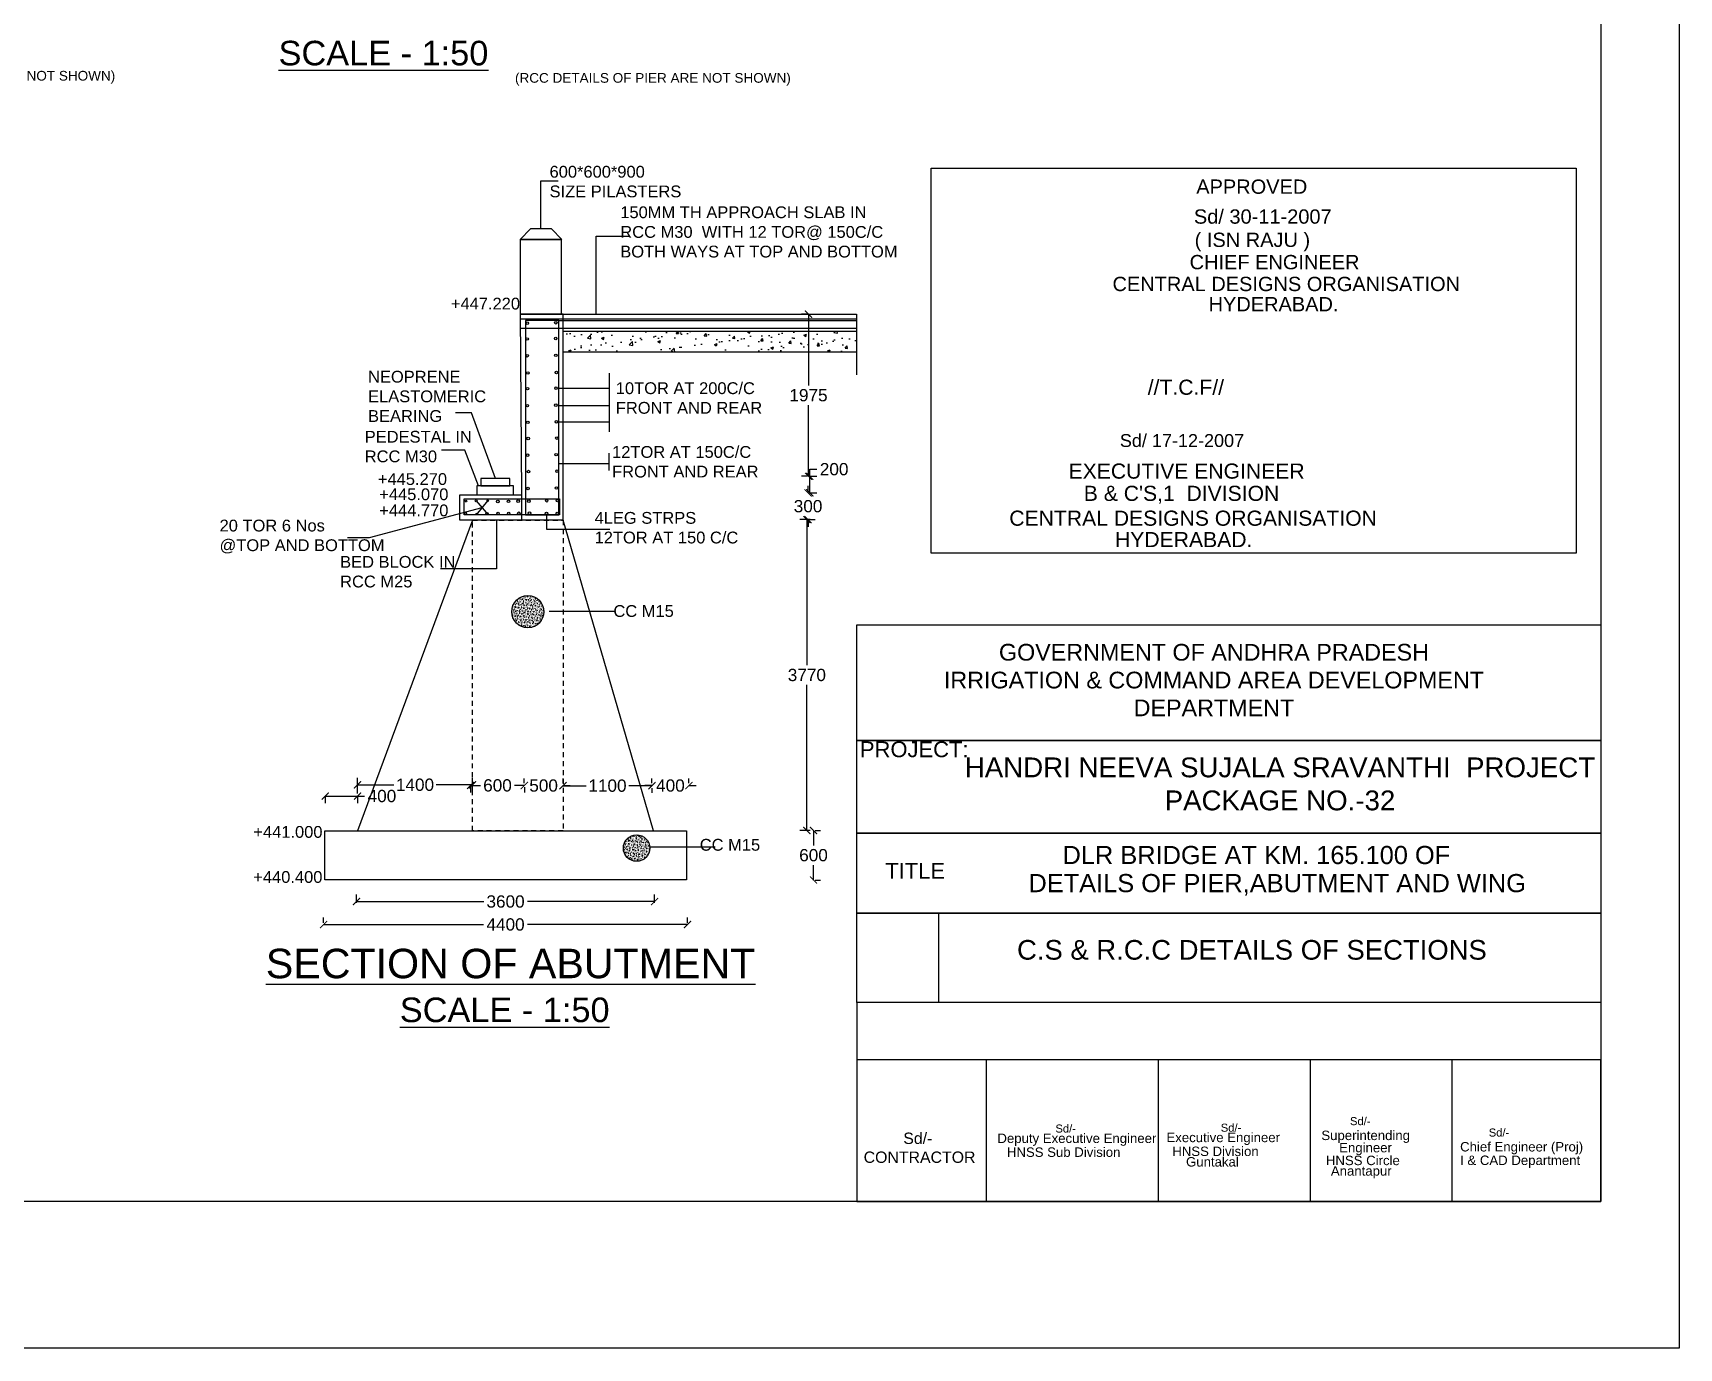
# Model space of a CAD drawing. Header units: inches. Extents: x 0 to 11487, y 0 to 10656.
# Drawn here: x 813.14 to 855.02, y 385.6 to 419.07 of the extents above; entities that cross this region are included whole.
import ezdxf

# ---------------------------------------------------------------- set-up
doc = ezdxf.new("R2010")
doc.units = ezdxf.units.IN
doc.header["$MEASUREMENT"] = 0
doc.linetypes.add('HIDDEN', pattern=[9.525, 6.35, -3.175])
doc.layers.add('DRAWING', color=7, linetype='Continuous')
doc.styles.get("Standard").update_dxf_attribs({"font": 'arial.ttf'})
doc.dimstyles.new('dig', dxfattribs={"dimtxt": 0.3125, "dimasz": 0.18, "dimexe": 0.18, "dimexo": 0.0625, "dimgap": 0.09, "dimtad": 0, "dimtih": 1, "dimtoh": 1, "dimdec": 4, "dimzin": 0, "dimdsep": 46, "dimtxsty": 'Standard', "dimblk": 'ARCHTICK', "dimcen": 0.09, "dimadec": 0, "dimazin": 0, "dimtfac": 1, "dimtdec": 4, "dimtofl": 0, "dimtmove": 0, "dimatfit": 3, "dimldrblk": 'ARCHTICK', "dimfxl": 1, "dimtolj": 1, "dimtzin": 0, "dimarcsym": 0})
picture_1 = doc.add_image_def('image2.jpg', size_in_pixel=(6600, 4835))
pattern_1 = [(50, (0, 0), (0.0717260183, -0.0062752135), [0.0075, -0.0825]), (355, (0, 0), (-0.0138751334, 0.0752192134), [0.006, -0.066]), (100.4514, (0.00598, -0.00052), (0.057850938, 0.068943954), [0.006374019, -0.070114211]), (46.1842, (0, 0.02), (0.106724105, -0.0165519014), [0.01125, -0.12375]), (96.6356, (0.00889, 0.01862), (0.09346627, 0.097411787), [0.009561029, -0.1051713]), (351.1842, (0, 0.02), (0.093466195, 0.09741186), [0.009, -0.099]), (21, (0.01, 0.015), (0.0596907052, -0.040261889), [0.0075, -0.0825]), (326, (0.01, 0.015), (0.024331533, 0.0725150045), [0.006, -0.066]), (71.4514, (0.014974, 0.011645), (0.084022263, 0.0322530497), [0.006374019, -0.070114211]), (37.5, (0, 0), (0.0012159855, 0.0332893854), [0, -0.0652, 0, -0.067, 0, -0.06625]), (7.5, (0, 0), (0.0263069537, 0.0394411712), [0, -0.0382, 0, -0.0637, 0, -0.02525]), (327.5, (-0.0223, 0), (0.0533822436, -0.0022554872), [0, -0.025, 0, -0.078, 0, -0.1035]), (317.5, (-0.0323, 0), (0.058318617, 0.0100104982), [0, -0.0325, 0, -0.0518, 0, -0.0735])]

# ---------------------------------------------------------------- blocks, each defined once
blk = doc.blocks.new('_ArchTick')
at = {"color": 0, "linetype": 'ByBlock', "const_width": 0.15}
blk.add_lwpolyline([(-0.5, -0.5), (0.5, 0.5)], dxfattribs=at)
blk = doc.blocks.new('*D151')
at = {"layer": 'Defpoints', "color": 0, "ltscale": 0.02, "transparency": 16777216}
for p in [(820.575, 399.696), (821.396, 399.696), (821.396, 399.649)]:
    blk.add_point(p, dxfattribs=at)
at = {"layer": 'DRAWING', "color": 0, "lineweight": -2, "ltscale": 0.02, "transparency": 16777216}
for p, q in [((820.575, 399.649), (821.396, 399.649)), ((820.575, 399.633), (820.575, 399.469)), ((821.396, 399.649), (821.576, 399.649)), ((821.396, 399.633), (821.396, 399.469))]:
    blk.add_line(p, q, dxfattribs=at)
at = {"layer": 'DRAWING', "color": 0, "lineweight": -2, "ltscale": 0.02, "transparency": 16777216, "xscale": 0.18, "yscale": 0.18, "zscale": 0.18, "rotation": 180}
blk.add_blockref('_ArchTick', (820.575, 399.649), dxfattribs=at)
at = {"layer": 'DRAWING', "color": 0, "lineweight": -2, "ltscale": 0.02, "transparency": 16777216, "xscale": 0.18, "yscale": 0.18, "zscale": 0.18}
blk.add_blockref('_ArchTick', (821.396, 399.649), dxfattribs=at)
at = {"layer": 'DRAWING', "color": 0, "ltscale": 0.02, "transparency": 16777216, "insert": (822.017, 399.649), "char_height": 0.3125, "attachment_point": 5}
blk.add_mtext('\\A1;400', dxfattribs=at)
blk = doc.blocks.new('*D152')
at = {"layer": 'Defpoints', "color": 0, "ltscale": 0.02, "transparency": 16777216}
for p in [(821.396, 399.649), (824.32, 399.936), (824.32, 399.649)]:
    blk.add_point(p, dxfattribs=at)
at = {"layer": 'DRAWING', "color": 0, "lineweight": -2, "ltscale": 0.02, "transparency": 16777216}
for p, q in [((821.396, 399.711), (821.396, 400.116)), ((824.32, 399.711), (824.32, 400.116)), ((821.396, 399.936), (822.317, 399.936)), ((824.32, 399.936), (823.399, 399.936))]:
    blk.add_line(p, q, dxfattribs=at)
at = {"layer": 'DRAWING', "color": 0, "lineweight": -2, "ltscale": 0.02, "transparency": 16777216, "xscale": 0.18, "yscale": 0.18, "zscale": 0.18, "rotation": 180}
blk.add_blockref('_ArchTick', (821.396, 399.936), dxfattribs=at)
at = {"layer": 'DRAWING', "color": 0, "lineweight": -2, "ltscale": 0.02, "transparency": 16777216, "xscale": 0.18, "yscale": 0.18, "zscale": 0.18}
blk.add_blockref('_ArchTick', (824.32, 399.936), dxfattribs=at)
at = {"layer": 'DRAWING', "color": 0, "ltscale": 0.02, "transparency": 16777216, "insert": (822.858, 399.936), "char_height": 0.3125, "attachment_point": 5}
blk.add_mtext('\\A1;1400', dxfattribs=at)
blk = doc.blocks.new('*D153')
at = {"layer": 'Defpoints', "color": 0, "ltscale": 0.02, "transparency": 16777216}
for p in [(824.273, 399.936), (825.641, 399.936), (825.641, 399.92)]:
    blk.add_point(p, dxfattribs=at)
at = {"layer": 'DRAWING', "color": 0, "lineweight": -2, "ltscale": 0.02, "transparency": 16777216}
for p, q in [((824.273, 399.92), (824.521, 399.92)), ((824.273, 399.873), (824.273, 399.74)), ((825.641, 399.92), (825.392, 399.92)), ((825.641, 399.873), (825.641, 399.74))]:
    blk.add_line(p, q, dxfattribs=at)
at = {"layer": 'DRAWING', "color": 0, "lineweight": -2, "ltscale": 0.02, "transparency": 16777216, "xscale": 0.18, "yscale": 0.18, "zscale": 0.18, "rotation": 180}
blk.add_blockref('_ArchTick', (824.273, 399.92), dxfattribs=at)
at = {"layer": 'DRAWING', "color": 0, "lineweight": -2, "ltscale": 0.02, "transparency": 16777216, "xscale": 0.18, "yscale": 0.18, "zscale": 0.18}
blk.add_blockref('_ArchTick', (825.641, 399.92), dxfattribs=at)
at = {"layer": 'DRAWING', "color": 0, "ltscale": 0.02, "transparency": 16777216, "insert": (824.957, 399.92), "char_height": 0.3125, "attachment_point": 5}
blk.add_mtext('\\A1;600', dxfattribs=at)
blk = doc.blocks.new('*D154')
at = {"layer": 'Defpoints', "color": 0, "ltscale": 0.02, "transparency": 16777216}
for p in [(825.636, 399.916), (826.624, 399.916), (826.624, 399.916)]:
    blk.add_point(p, dxfattribs=at)
at = {"layer": 'DRAWING', "color": 0, "lineweight": -2, "ltscale": 0.02, "transparency": 16777216}
for p, q in [((825.636, 399.978), (825.636, 400.096)), ((826.624, 399.978), (826.624, 400.096)), ((825.636, 399.916), (825.456, 399.916)), ((826.624, 399.916), (826.804, 399.916))]:
    blk.add_line(p, q, dxfattribs=at)
at = {"layer": 'DRAWING', "color": 0, "lineweight": -2, "ltscale": 0.02, "transparency": 16777216, "xscale": 0.18, "yscale": 0.18, "zscale": 0.18}
blk.add_blockref('_ArchTick', (825.636, 399.916), dxfattribs=at)
at = {"layer": 'DRAWING', "color": 0, "lineweight": -2, "ltscale": 0.02, "transparency": 16777216, "xscale": 0.18, "yscale": 0.18, "zscale": 0.18, "rotation": 180}
blk.add_blockref('_ArchTick', (826.624, 399.916), dxfattribs=at)
at = {"layer": 'DRAWING', "color": 0, "ltscale": 0.02, "transparency": 16777216, "insert": (826.13, 399.916), "char_height": 0.3125, "attachment_point": 5}
blk.add_mtext('\\A1;500', dxfattribs=at)
blk = doc.blocks.new('*D155')
at = {"layer": 'Defpoints', "color": 0, "ltscale": 0.02, "transparency": 16777216}
for p in [(826.624, 399.916), (828.886, 399.916), (828.886, 399.913)]:
    blk.add_point(p, dxfattribs=at)
at = {"layer": 'DRAWING', "color": 0, "lineweight": -2, "ltscale": 0.02, "transparency": 16777216}
for p, q in [((826.624, 399.913), (827.214, 399.913)), ((826.624, 399.853), (826.624, 399.733)), ((828.886, 399.913), (828.296, 399.913)), ((828.886, 399.853), (828.886, 399.733))]:
    blk.add_line(p, q, dxfattribs=at)
at = {"layer": 'DRAWING', "color": 0, "lineweight": -2, "ltscale": 0.02, "transparency": 16777216, "xscale": 0.18, "yscale": 0.18, "zscale": 0.18, "rotation": 180}
blk.add_blockref('_ArchTick', (826.624, 399.913), dxfattribs=at)
at = {"layer": 'DRAWING', "color": 0, "lineweight": -2, "ltscale": 0.02, "transparency": 16777216, "xscale": 0.18, "yscale": 0.18, "zscale": 0.18}
blk.add_blockref('_ArchTick', (828.886, 399.913), dxfattribs=at)
at = {"layer": 'DRAWING', "color": 0, "ltscale": 0.02, "transparency": 16777216, "insert": (827.755, 399.913), "char_height": 0.3125, "attachment_point": 5}
blk.add_mtext('\\A1;1100', dxfattribs=at)
blk = doc.blocks.new('*D156')
at = {"layer": 'Defpoints', "color": 0, "ltscale": 0.02, "transparency": 16777216}
for p in [(828.886, 399.913), (829.829, 399.916), (829.829, 399.913)]:
    blk.add_point(p, dxfattribs=at)
at = {"layer": 'DRAWING', "color": 0, "lineweight": -2, "ltscale": 0.02, "transparency": 16777216}
for p, q in [((828.886, 399.975), (828.886, 400.096)), ((829.829, 399.975), (829.829, 400.096)), ((828.886, 399.916), (828.706, 399.916)), ((829.829, 399.916), (830.009, 399.916))]:
    blk.add_line(p, q, dxfattribs=at)
at = {"layer": 'DRAWING', "color": 0, "lineweight": -2, "ltscale": 0.02, "transparency": 16777216, "xscale": 0.18, "yscale": 0.18, "zscale": 0.18}
blk.add_blockref('_ArchTick', (828.886, 399.916), dxfattribs=at)
at = {"layer": 'DRAWING', "color": 0, "lineweight": -2, "ltscale": 0.02, "transparency": 16777216, "xscale": 0.18, "yscale": 0.18, "zscale": 0.18, "rotation": 180}
blk.add_blockref('_ArchTick', (829.829, 399.916), dxfattribs=at)
at = {"layer": 'DRAWING', "color": 0, "ltscale": 0.02, "transparency": 16777216, "insert": (829.357, 399.916), "char_height": 0.3125, "attachment_point": 5}
blk.add_mtext('\\A1;400', dxfattribs=at)
blk = doc.blocks.new('*D157')
at = {"layer": 'Defpoints', "color": 0, "ltscale": 0.02, "transparency": 16777216}
for p in [(821.37, 396.874), (828.955, 396.965), (828.955, 396.874)]:
    blk.add_point(p, dxfattribs=at)
at = {"layer": 'DRAWING', "color": 0, "lineweight": -2, "ltscale": 0.02, "transparency": 16777216}
for p, q in [((821.37, 396.937), (821.37, 397.145)), ((828.955, 396.937), (828.955, 397.145)), ((821.37, 396.965), (824.606, 396.965)), ((828.955, 396.965), (825.718, 396.965))]:
    blk.add_line(p, q, dxfattribs=at)
at = {"layer": 'DRAWING', "color": 0, "lineweight": -2, "ltscale": 0.02, "transparency": 16777216, "xscale": 0.18, "yscale": 0.18, "zscale": 0.18, "rotation": 180}
blk.add_blockref('_ArchTick', (821.37, 396.965), dxfattribs=at)
at = {"layer": 'DRAWING', "color": 0, "lineweight": -2, "ltscale": 0.02, "transparency": 16777216, "xscale": 0.18, "yscale": 0.18, "zscale": 0.18}
blk.add_blockref('_ArchTick', (828.955, 396.965), dxfattribs=at)
at = {"layer": 'DRAWING', "color": 0, "ltscale": 0.02, "transparency": 16777216, "insert": (825.162, 396.965), "char_height": 0.3125, "attachment_point": 5}
blk.add_mtext('\\A1;3600', dxfattribs=at)
blk = doc.blocks.new('*D158')
at = {"layer": 'Defpoints', "color": 0, "ltscale": 0.02, "transparency": 16777216}
for p in [(820.532, 396.361), (829.791, 396.381), (829.791, 396.361)]:
    blk.add_point(p, dxfattribs=at)
at = {"layer": 'DRAWING', "color": 0, "lineweight": -2, "ltscale": 0.02, "transparency": 16777216}
for p, q in [((820.532, 396.423), (820.532, 396.561)), ((820.532, 396.381), (824.599, 396.381)), ((829.791, 396.381), (825.724, 396.381)), ((829.791, 396.423), (829.791, 396.561))]:
    blk.add_line(p, q, dxfattribs=at)
at = {"layer": 'DRAWING', "color": 0, "lineweight": -2, "ltscale": 0.02, "transparency": 16777216, "xscale": 0.18, "yscale": 0.18, "zscale": 0.18, "rotation": 180}
blk.add_blockref('_ArchTick', (820.532, 396.381), dxfattribs=at)
at = {"layer": 'DRAWING', "color": 0, "lineweight": -2, "ltscale": 0.02, "transparency": 16777216, "xscale": 0.18, "yscale": 0.18, "zscale": 0.18}
blk.add_blockref('_ArchTick', (829.791, 396.381), dxfattribs=at)
at = {"layer": 'DRAWING', "color": 0, "ltscale": 0.02, "transparency": 16777216, "insert": (825.162, 396.381), "char_height": 0.3125, "attachment_point": 5}
blk.add_mtext('\\A1;4400', dxfattribs=at)
blk = doc.blocks.new('*D159')
at = {"layer": 'Defpoints', "color": 0, "ltscale": 0.02, "transparency": 16777216}
for p in [(832.974, 398.775), (832.997, 398.775), (832.974, 397.513)]:
    blk.add_point(p, dxfattribs=at)
at = {"layer": 'DRAWING', "color": 0, "lineweight": -2, "ltscale": 0.02, "transparency": 16777216}
for p, q in [((832.997, 398.775), (832.997, 398.393)), ((833.036, 398.775), (833.177, 398.775)), ((832.997, 397.513), (832.997, 397.894)), ((833.036, 397.513), (833.177, 397.513))]:
    blk.add_line(p, q, dxfattribs=at)
at = {"layer": 'DRAWING', "color": 0, "lineweight": -2, "ltscale": 0.02, "transparency": 16777216, "xscale": 0.18, "yscale": 0.18, "zscale": 0.18}
for p, rotation in [((832.997, 398.775), 90), ((832.997, 397.513), 270)]:
    blk.add_blockref('_ArchTick', p, dxfattribs=dict(at, rotation=rotation))
at = {"layer": 'DRAWING', "color": 0, "ltscale": 0.02, "transparency": 16777216, "insert": (832.997, 398.144), "char_height": 0.3125, "attachment_point": 5}
blk.add_mtext('\\A1;600', dxfattribs=at)
blk = doc.blocks.new('*D160')
at = {"layer": 'Defpoints', "color": 0, "ltscale": 0.02, "transparency": 16777216}
for p in [(832.828, 406.684), (832.974, 406.684), (832.974, 398.775)]:
    blk.add_point(p, dxfattribs=at)
at = {"layer": 'DRAWING', "color": 0, "lineweight": -2, "ltscale": 0.02, "transparency": 16777216}
for p, q in [((832.911, 406.684), (832.648, 406.684)), ((832.828, 406.684), (832.828, 402.979)), ((832.828, 398.775), (832.828, 402.48)), ((832.911, 398.775), (832.648, 398.775))]:
    blk.add_line(p, q, dxfattribs=at)
at = {"layer": 'DRAWING', "color": 0, "lineweight": -2, "ltscale": 0.02, "transparency": 16777216, "xscale": 0.18, "yscale": 0.18, "zscale": 0.18}
for p, rotation in [((832.828, 406.684), 90), ((832.828, 398.775), 270)]:
    blk.add_blockref('_ArchTick', p, dxfattribs=dict(at, rotation=rotation))
at = {"layer": 'DRAWING', "color": 0, "ltscale": 0.02, "transparency": 16777216, "insert": (832.828, 402.729), "char_height": 0.3125, "attachment_point": 5}
blk.add_mtext('\\A1;3770', dxfattribs=at)
blk = doc.blocks.new('*D161')
at = {"layer": 'Defpoints', "color": 0, "ltscale": 0.02, "transparency": 16777216}
for p in [(832.828, 407.364), (832.859, 407.364), (832.828, 406.684)]:
    blk.add_point(p, dxfattribs=at)
at = {"layer": 'DRAWING', "color": 0, "lineweight": -2, "ltscale": 0.02, "transparency": 16777216}
for p, q in [((832.859, 407.364), (832.859, 407.544)), ((832.891, 407.364), (833.039, 407.364)), ((832.859, 406.684), (832.859, 406.504)), ((832.891, 406.684), (833.039, 406.684))]:
    blk.add_line(p, q, dxfattribs=at)
at = {"layer": 'DRAWING', "color": 0, "lineweight": -2, "ltscale": 0.02, "transparency": 16777216, "xscale": 0.18, "yscale": 0.18, "zscale": 0.18}
for p, rotation in [((832.859, 407.364), 270), ((832.859, 406.684), 90)]:
    blk.add_blockref('_ArchTick', p, dxfattribs=dict(at, rotation=rotation))
at = {"layer": 'DRAWING', "color": 0, "ltscale": 0.02, "transparency": 16777216, "insert": (832.859, 407.024), "char_height": 0.3125, "attachment_point": 5}
blk.add_mtext('\\A1;300', dxfattribs=at)
blk = doc.blocks.new('*D162')
at = {"layer": 'Defpoints', "color": 0, "ltscale": 0.02, "transparency": 16777216}
for p in [(832.828, 407.786), (832.904, 407.786), (832.828, 407.364)]:
    blk.add_point(p, dxfattribs=at)
at = {"layer": 'DRAWING', "color": 0, "lineweight": -2, "ltscale": 0.02, "transparency": 16777216}
for p, q in [((832.904, 407.786), (832.904, 407.966)), ((832.904, 407.966), (833.084, 407.966)), ((832.891, 407.786), (833.084, 407.786)), ((832.904, 407.364), (832.904, 407.786)), ((832.891, 407.364), (833.084, 407.364))]:
    blk.add_line(p, q, dxfattribs=at)
at = {"layer": 'DRAWING', "color": 0, "lineweight": -2, "ltscale": 0.02, "transparency": 16777216, "xscale": 0.18, "yscale": 0.18, "zscale": 0.18}
for p, rotation in [((832.904, 407.786), 90), ((832.904, 407.364), 270)]:
    blk.add_blockref('_ArchTick', p, dxfattribs=dict(at, rotation=rotation))
at = {"layer": 'DRAWING', "color": 0, "ltscale": 0.02, "transparency": 16777216, "insert": (833.522, 407.966), "char_height": 0.3125, "attachment_point": 5}
blk.add_mtext('\\A1;200', dxfattribs=at)
blk = doc.blocks.new('*D163')
at = {"layer": 'Defpoints', "color": 0, "ltscale": 0.02, "transparency": 16777216}
for p in [(832.87, 411.91), (832.904, 411.91), (832.904, 407.786)]:
    blk.add_point(p, dxfattribs=at)
at = {"layer": 'DRAWING', "color": 0, "lineweight": -2, "ltscale": 0.02, "transparency": 16777216}
for p, q in [((832.842, 411.91), (832.69, 411.91)), ((832.87, 411.91), (832.87, 410.098)), ((832.87, 407.786), (832.87, 409.599)), ((832.842, 407.786), (832.69, 407.786))]:
    blk.add_line(p, q, dxfattribs=at)
at = {"layer": 'DRAWING', "color": 0, "lineweight": -2, "ltscale": 0.02, "transparency": 16777216, "xscale": 0.18, "yscale": 0.18, "zscale": 0.18}
for p, rotation in [((832.87, 411.91), 90), ((832.87, 407.786), 270)]:
    blk.add_blockref('_ArchTick', p, dxfattribs=dict(at, rotation=rotation))
at = {"layer": 'DRAWING', "color": 0, "ltscale": 0.02, "transparency": 16777216, "insert": (832.87, 409.848), "char_height": 0.3125, "attachment_point": 5}
blk.add_mtext('\\A1;1975', dxfattribs=at)

msp = doc.modelspace()

# ---------------------------------------------------------------- hatches: boundary and pattern name
at = {"layer": 'DRAWING', "ltscale": 0.02}
h = msp.add_hatch(dxfattribs=at)
h.set_pattern_fill('AR-CONC', color=256, scale=0.1, style=0)
h.set_pattern_definition([(50, (0, 0), (0.7172602, -0.06275213), [0.075, -0.825]), (355, (0, 0), (-0.13875133, 0.75219213), [0.06, -0.66]), (100.4514, (0.0598, -0.0052), (0.5785094, 0.68943954), [0.0637402, -0.7011421]), (46.1842, (0, 0.2), (1.06724105, -0.165519), [0.1125, -1.2375]), (96.6356, (0.0889, 0.1862), (0.9346627, 0.9741179), [0.0956103, -1.051713]), (351.1842, (0, 0.2), (0.934662, 0.9741186), [0.09, -0.99]), (21, (0.1, 0.15), (0.59690705, -0.4026189), [0.075, -0.825]), (326, (0.1, 0.15), (0.24331533, 0.72515005), [0.06, -0.66]), (71.4514, (0.14974, 0.11645), (0.84022263, 0.3225305), [0.0637402, -0.7011421]), (37.5, (0, 0), (0.012159855, 0.332893854), [0, -0.652, 0, -0.67, 0, -0.6625]), (7.5, (0, 0), (0.26306954, 0.39441171), [0, -0.382, 0, -0.637, 0, -0.2525]), (327.5, (-0.223, 0), (0.53382244, -0.02255487), [0, -0.25, 0, -0.78, 0, -1.035]), (317.5, (-0.323, 0), (0.58318617, 0.10010498), [0, -0.325, 0, -0.518, 0, -0.735])])
h.paths.add_polyline_path([(834.09468, 411.48199), (826.62458, 411.48199), (826.62458, 410.95197), (834.09468, 410.95197)])
h = msp.add_hatch(dxfattribs=at)
h.set_pattern_fill('AR-CONC', color=256, scale=0.01, style=0)
h.set_pattern_definition(pattern_1)
h.paths.add_polyline_path([(825.31907, 404.3417, 1), (826.13773, 404.3417, 1)])
h = msp.add_hatch(dxfattribs=at)
h.set_pattern_fill('AR-CONC', color=256, scale=0.01, style=0)
h.set_pattern_definition(pattern_1)
h.paths.add_polyline_path([(828.15994, 398.32697, 1), (828.83363, 398.32697, 1)])

# ---------------------------------------------------------------- linework, layer by layer
for points in [[(764.09432, 447.37058), (853.0275, 447.37058), (853.0275, 389.33684), (764.09432, 389.33684)], [(835.98985, 415.624), (852.40027, 415.624), (852.40027, 405.8276), (835.98985, 405.8276)], [(825.53601, 413.81179), (826.59029, 413.81179), (826.32873, 414.08032), (825.79825, 414.08032)], [(825.53601, 411.90998), (826.58513, 411.90998), (826.58513, 413.81179), (825.53601, 413.81179)], [(825.66645, 406.80406), (826.51681, 406.80406), (826.51681, 411.75052), (825.66645, 411.75052)], [(824.42865, 407.31541), (825.36821, 407.31541), (825.36821, 407.54429), (824.42865, 407.54429)], [(824.53642, 407.54429), (825.26913, 407.54429), (825.26913, 407.73369), (824.53642, 407.73369)], [(824.10594, 407.21165), (826.53162, 407.21165), (826.53162, 406.80406), (824.10594, 406.80406)], [(821.39178, 398.76654), (828.92947, 398.76654), (826.62458, 406.66783), (824.31969, 406.66783)], [(834.10319, 404.0039), (853.0275, 404.0039), (853.0275, 401.06568), (834.10319, 401.06568)], [(834.10319, 401.06568), (853.0275, 401.06568), (853.0275, 398.70599), (834.10319, 398.70599)], [(820.56269, 398.76654), (829.76456, 398.76654), (829.76456, 397.51993), (820.56269, 397.51993)], [(834.10319, 398.70599), (853.0275, 398.70599), (853.0275, 396.67037), (834.10319, 396.67037)], [(834.10319, 396.67037), (853.0275, 396.67037), (853.0275, 394.39931), (834.10319, 394.39931)], [(834.10319, 389.33684), (853.0275, 389.33684), (853.0275, 392.9412), (834.10319, 392.9412)]]:
    msp.add_lwpolyline(points, close=True, dxfattribs=at)
for points in [[(826.06349, 414.08032), (826.06349, 415.30492), (826.49877, 415.30492)], [(827.47023, 411.90998), (827.47023, 413.89608), (828.31851, 413.89608)], [(826.62458, 406.66783), (826.62458, 411.90998), (825.53601, 411.90998), (825.5667, 407.31541)], [(825.53601, 411.90998), (834.09468, 411.90998)], [(825.53677, 411.79622), (834.09544, 411.79622)], [(826.51681, 411.75052), (834.09468, 411.75052)], [(834.09468, 411.90998), (834.09468, 410.3679)], [(825.53677, 411.55213), (834.09544, 411.55213)], [(825.53677, 411.48199), (825.53887, 411.48199)], [(826.62458, 411.48199), (834.09544, 411.48199)], [(825.53677, 410.95197), (825.54241, 410.95197)], [(826.62458, 410.95197), (834.09544, 410.95197)], [(826.51681, 410.03154), (827.79455, 410.03154)], [(827.79596, 410.41015), (827.79596, 408.92018)], [(824.90277, 407.73369), (824.29967, 409.40441), (823.88456, 409.40441)], [(826.51681, 409.58389), (827.81256, 409.58389)], [(826.48738, 409.17206), (827.79758, 409.17206)], [(824.47359, 407.54429), (824.12743, 408.45245), (823.53105, 408.45245)], [(827.79383, 408.37797), (827.79383, 407.93364)], [(826.51681, 408.1088), (827.80241, 408.1088)], [(824.31969, 406.66783), (823.99794, 406.66783), (823.99794, 407.31541), (825.5667, 407.31541), (825.5667, 406.66783)], [(824.41288, 407.16406), (824.71618, 406.80406)], [(824.70686, 407.16406), (824.41748, 406.80406)], [(824.56217, 406.98406), (821.69251, 406.21959), (821.13874, 406.21959)], [(826.2051, 406.81068), (826.2051, 406.44337), (827.81874, 406.44337)], [(824.93071, 406.66783), (824.93071, 405.43531), (823.50973, 405.43531)], [(826.27467, 404.35144), (827.95258, 404.35144)], [(828.83247, 398.35498), (830.49106, 398.35498)], [(836.17604, 396.67037), (836.17604, 394.39931)], [(834.10319, 394.39931), (834.10319, 392.9412)], [(837.39192, 392.9412), (837.39192, 389.33684)], [(841.76705, 392.9412), (841.76705, 389.33684)], [(845.63678, 392.9412), (845.63678, 389.33684)], [(849.23817, 392.9412), (849.23817, 389.33684)]]:
    msp.add_lwpolyline(points, dxfattribs=at)
at = {"layer": 'DRAWING', "linetype": 'HIDDEN', "ltscale": 0.02}
msp.add_lwpolyline([(824.31969, 406.66783), (826.62436, 406.66783), (826.62436, 398.76654), (824.31969, 398.76654)], close=True, dxfattribs=at)
at = {"layer": 'DRAWING', "ltscale": 0.02}
for centre, radius in [((825.71498, 411.68209), 0.03195), ((826.44079, 411.69338), 0.03195), ((825.71161, 411.28048), 0.03195), ((826.43742, 411.29177), 0.03195), ((825.71509, 410.85344), 0.03195), ((826.4409, 410.86473), 0.03195), ((826.45431, 410.4263), 0.03195), ((825.72166, 410.018), 0.03195), ((825.7285, 410.41502), 0.03195), ((826.44746, 410.02929), 0.03195), ((825.71638, 409.58476), 0.03195), ((826.44219, 409.59604), 0.03195), ((825.72962, 409.16077), 0.03195), ((826.45543, 409.17206), 0.03195), ((825.73765, 408.7472), 0.03195), ((826.46345, 408.75849), 0.03195), ((825.72441, 408.32455), 0.03195), ((826.45021, 408.33584), 0.03195), ((825.74561, 407.9064), 0.03195), ((826.47142, 407.91769), 0.03195), ((826.45908, 407.48752), 0.03195), ((824.14976, 407.15724), 0.02369), ((824.41288, 407.16406), 0.0259), ((824.70686, 407.16406), 0.02285), ((824.96527, 407.1465), 0.03278), ((825.23709, 407.14814), 0.03195), ((825.4826, 407.15307), 0.03278), ((825.73327, 407.47623), 0.03195), ((825.75442, 407.15471), 0.03195), ((826.20841, 407.16436), 0.03278), ((826.48023, 407.166), 0.03195), ((824.14566, 406.84493), 0.02603), ((824.43464, 406.82541), 0.02371), ((824.69185, 406.83294), 0.02824), ((824.97021, 406.84205), 0.03278), ((825.24203, 406.84369), 0.03195), ((825.49909, 406.84535), 0.03278), ((825.77091, 406.84699), 0.03195), ((826.2051, 406.84346), 0.03278), ((826.47692, 406.8451), 0.03195), ((825.7284, 404.3417), 0.40933), ((828.49679, 398.32697), 0.33685)]:
    msp.add_circle(centre, radius, dxfattribs=at)

# ---------------------------------------------------------------- texts
at = {"layer": 'DRAWING'}
for s, height, p in [('%%USCALE - 1:50', 0.625, (819.38704, 418.24271)), (' APPROVED', 0.363949, (842.59434, 414.97447)), ('Sd/ 30-11-2007', 0.3639492, (842.67531, 414.21402)), ('( ISN RAJU )', 0.3639492, (842.69535, 413.62194)), ('CHIEF ENGINEER', 0.3639492, (842.56645, 413.05402)), ('CENTRAL DESIGNS ORGANISATION', 0.3639492, (840.60493, 412.49836)), ('HYDERABAD.', 0.363949, (843.04912, 411.98349)), ('//T.C.F//', 0.385016, (841.50081, 409.86007)), ('Sd/ 17-12-2007', 0.3283288, (840.79191, 408.53192)), ('EXECUTIVE ENGINEER', 0.3850165, (839.48652, 407.72636)), ("B & C'S,1  DIVISION", 0.3850165, (839.8741, 407.16037)), ('CENTRAL DESIGNS ORGANISATION', 0.3850165, (837.97791, 406.52786)), ('HYDERABAD.', 0.385016, (840.66794, 405.98319)), ('DLR BRIDGE AT KM. 165.100 OF', 0.462, (839.33354, 397.91899)), ('%%USECTION OF ABUTMENT', 0.75, (819.06275, 395.01441)), ('%%USCALE - 1:50', 0.625, (822.47115, 393.89749)), ('Sd/-', 0.204664, (839.15113, 391.08737)), ('Sd/-', 0.204664, (843.35871, 391.1087)), ('Sd/-', 0.204664, (846.64594, 391.27578)), ('Sd/-', 0.204664, (850.17612, 390.98553)), ('Deputy Executive Engineer', 0.24, (837.67646, 390.82179)), (' Executive Engineer', 0.24, (841.88403, 390.84312)), ('Superintending ', 0.24, (845.91826, 390.89639)), ('Chief Engineer (Proj)', 0.24, (849.44844, 390.60614)), ('HNSS Sub Division', 0.24, (837.91805, 390.46897)), ('HNSS Division', 0.24, (842.12563, 390.49031)), ('Guntakal', 0.24, (842.47556, 390.22324)), ('HNSS Circle', 0.24, (846.03352, 390.25831)), ('I & CAD Department', 0.24, (849.44851, 390.26208)), ('Anantapur', 0.24, (846.16067, 389.99125))]:
    msp.add_text(s, height=height, dxfattribs=at).set_placement(p)
at = {"layer": 'DRAWING', "ltscale": 0.02}
for p in [(808.21397, 417.85519), (825.40239, 417.80051)]:
    msp.add_text('(RCC DETAILS OF PIER ARE NOT SHOWN)', height=0.2463756, dxfattribs=at).set_placement(p)
at = {"layer": 'DRAWING'}
for s, insert, char_height, width, attachment_point in [('600*600*900\\PSIZE PILASTERS', (826.28165, 415.68538), 0.3, 3.3349236, 1), ('150MM TH APPROACH SLAB IN RCC M30  WITH 12 TOR@ 150C/C BOTH WAYS AT TOP AND BOTTOM', (828.08135, 414.65462), 0.3, 7.1244813, 1), ('+447.220', (823.7708, 412.33062), 0.3, 1.7426317, 1), ('NEOPRENE ELASTOMERIC BEARING', (821.66405, 410.47078), 0.3, 2.9170529, 1), ('10TOR AT 200C/C\\PFRONT AND REAR', (827.96736, 410.17839), 0.3, 3.7059332, 1), ('PEDESTAL IN\\PRCC M30', (821.57941, 408.94296), 0.3, 2.6935866, 1), ('12TOR AT 150C/C\\PFRONT AND REAR', (827.87335, 408.5558), 0.3, 3.7059332, 1), ('+445.270', (821.91363, 407.86565), 0.3, 1.7426317, 1), ('+445.070', (821.94882, 407.47894), 0.3, 1.7426317, 1), ('20 TOR 6 Nos\\P@TOP AND BOTTOM', (817.88594, 406.68281), 0.3, 4.2859945, 1), ('+444.770', (821.94882, 407.06883), 0.3, 1.7426317, 1), ('4LEG STRPS \\P12TOR AT 150 C/C', (827.42782, 406.87835), 0.3, 3.6431091, 1), ('BED BLOCK IN\\PRCC M25', (820.9533, 405.75898), 0.3, 2.9031364, 1), ('CC M15', (827.90623, 404.50808), 0.3, 1.5232592, 1), ('HANDRI NEEVA SUJALA SRAVANTHI  PROJECT\\PPACKAGE NO.-32', (844.86559, 400.63148), 0.504, 21.6, 2), ('+441.000', (818.74525, 398.88785), 0.3, 1.7426317, 1), ('CC M15', (830.10333, 398.55946), 0.3, 1.5232592, 1), ('+440.400', (818.74332, 397.74106), 0.3, 1.7426317, 1), ('DETAILS OF PIER,ABUTMENT AND WING', (838.46645, 397.66617), 0.462, 17.0642321, 1), ('Engineer', (846.37179, 390.82427), 0.24, 1.3861719, 1)]:
    msp.add_mtext(s, dxfattribs=dict(at, insert=insert, char_height=char_height, width=width, attachment_point=attachment_point))
at = {"layer": 'DRAWING', "color": 7}
for s, insert, char_height, width, attachment_point in [('GOVERNMENT OF ANDHRA PRADESH\\PIRRIGATION & COMMAND AREA DEVELOPMENT DEPARTMENT', (843.18546, 402.60164), 0.4246452, 16.3215524, 5), ('PROJECT:', (834.17818, 401.0393), 0.4, 3.2509072, 1), ('TITLE', (834.82282, 397.94845), 0.4, 3.2509072, 1), ('C.S & R.C.C DETAILS OF SECTIONS', (838.17518, 395.98708), 0.5, 15.2413574, 1), ('         Sd/-\\PCONTRACTOR', (834.27287, 390.69914), 0.2887587, 4.2990256, 4)]:
    msp.add_mtext(s, dxfattribs=dict(at, insert=insert, char_height=char_height, width=width, attachment_point=attachment_point))

# ---------------------------------------------------------------- dimensions: what is measured, and where the dimension line sits
at = {"layer": 'DRAWING', "ltscale": 0.02}
for base, p1, p2, text, picture, middle in [((832.87, 411.90998), (832.9043, 407.78647), (832.9043, 411.90998), '1975', '*D163', (832.87, 409.84822)), ((832.9043, 407.78647), (832.82817, 407.36363), (832.82817, 407.78647), '200', '*D162', (833.52165, 407.96647)), ((832.85928, 407.36363), (832.82817, 406.68437), (832.82817, 407.36363), '300', '*D161', (832.85928, 407.024)), ((832.82817, 406.68437), (832.97394, 398.7745), (832.97394, 406.68437), '3770', '*D160', (832.82817, 402.72944)), ((832.99733, 398.7745), (832.97394, 397.51336), (832.97394, 398.7745), '600', '*D159', (832.99733, 398.14393))]:
    dim = msp.add_linear_dim(base=base, p1=p1, p2=p2, angle=90, text=text, dimstyle='dig', dxfattribs=at)
    dim.commit()
    dim.dimension.update_dxf_attribs({"geometry": picture, "text_midpoint": middle})
for base, p1, p2, text, picture, middle in [((824.31969, 399.93553), (821.39631, 399.64862), (824.31969, 399.64862), '1400', '*D152', (822.858, 399.93553)), ((825.64069, 399.92004), (824.27266, 399.93553), (825.64069, 399.93553), '600', '*D153', (824.95667, 399.92004)), ((826.62436, 399.91565), (825.63629, 399.91565), (826.62436, 399.91565), '500', '*D154', (826.13032, 399.91565)), ((828.88562, 399.91283), (826.62436, 399.91565), (828.88562, 399.91565), '1100', '*D155', (827.75499, 399.91283)), ((829.82861, 399.91628), (828.88562, 399.91283), (829.82861, 399.91283), '400', '*D156', (829.35712, 399.91628)), ((821.39631, 399.64862), (820.57489, 399.69576), (821.39631, 399.69576), '400', '*D151', (822.01728, 399.64862)), ((828.95455, 396.96497), (821.36951, 396.87439), (828.95455, 396.87439), '3600', '*D157', (825.16203, 396.96497)), ((829.7906, 396.38149), (820.53244, 396.36097), (829.7906, 396.36097), '4400', '*D158', (825.16152, 396.38149))]:
    dim = msp.add_linear_dim(base=base, p1=p1, p2=p2, text=text, dimstyle='dig', dxfattribs=at)
    dim.commit()
    dim.dimension.update_dxf_attribs({"geometry": picture, "text_midpoint": middle})

# ---------------------------------------------------------------- pictures from other files: only their frames are drawn
at = {"ltscale": 0.02}
image = msp.add_image(picture_1, insert=(762.36141, 385.60352), size_in_units=(92.65829, 67.87922), dxfattribs=dict(at, fade=30))
image.dxf.flags = 7

doc.saveas('drawing.dxf')
